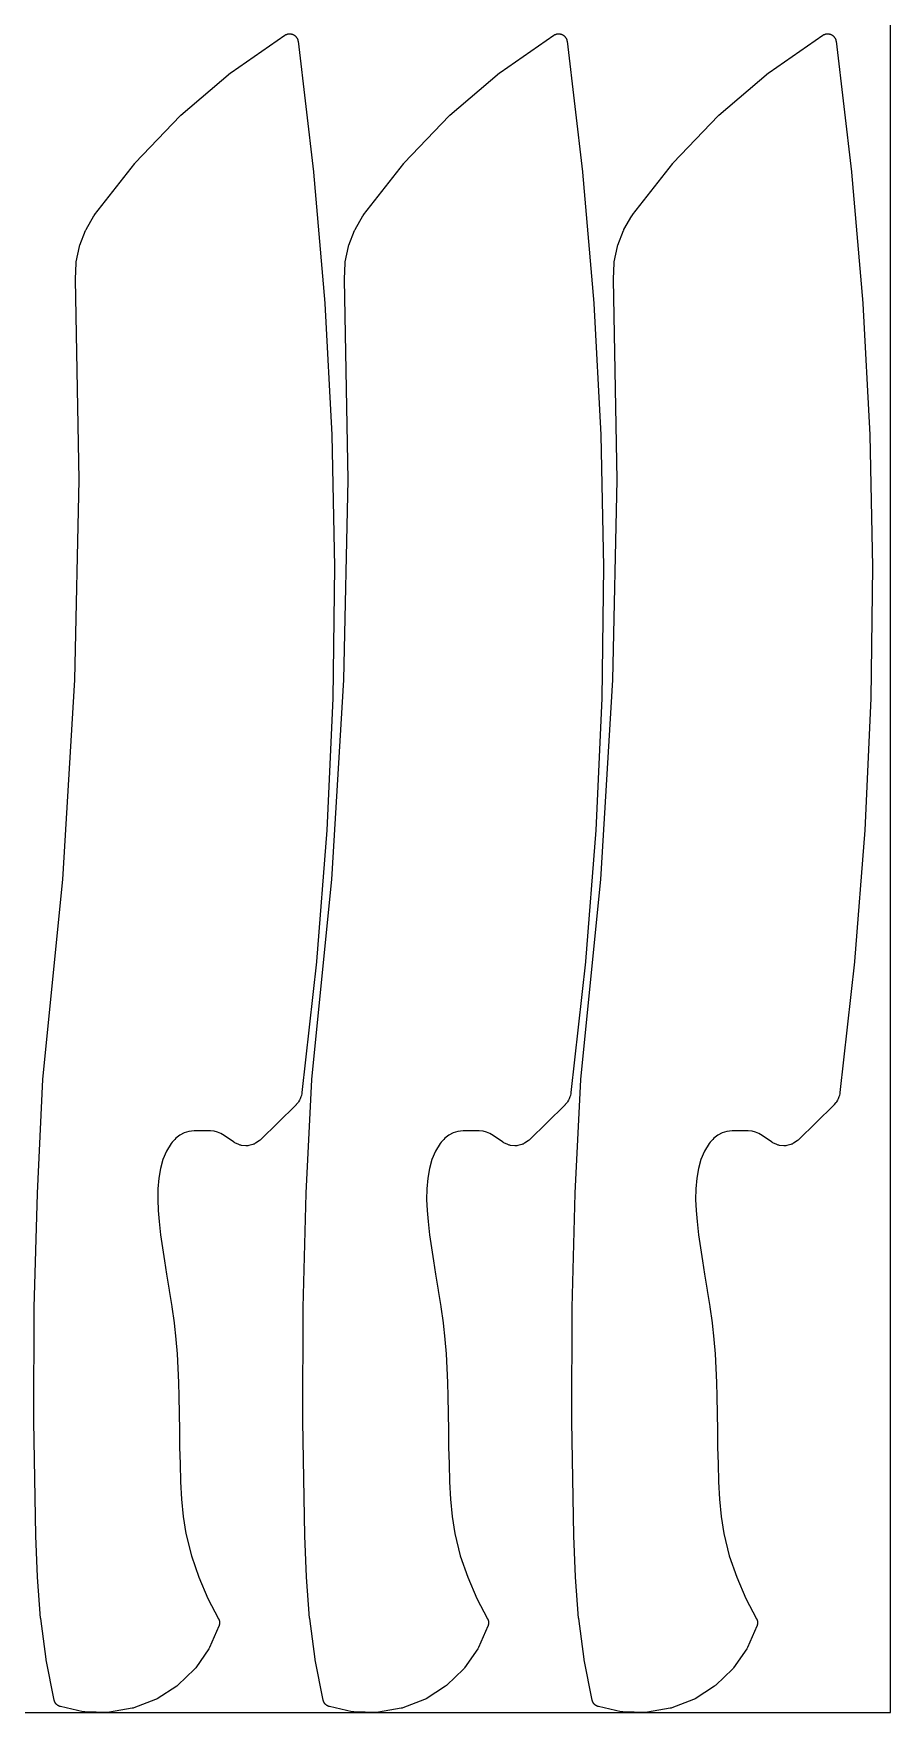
# Model space of a CAD drawing. Header units: metres. Extents: x 0 to 3000, y 0 to 1240.
# Drawn here: x 2796.1 to 3000, y 0 to 399.4 of the extents above; entities that cross this region are included whole.
import ezdxf

# ---------------------------------------------------------------- set-up
doc = ezdxf.new("R2010")
doc.units = ezdxf.units.M

msp = doc.modelspace()

# ---------------------------------------------------------------- linework, layer by layer
at = {"color": 7}
msp.add_lwpolyline([(0, 0), (3000, 0), (3000, 1240), (0, 1240), (0, 0)], close=True, dxfattribs=at)
at = {"color": 1}
for points in [[(2849.99, 136.12), (2849.97, 136.1), (2849.96, 136.09), (2849.89, 136.04), (2849.83, 136), (2848.96, 135.4), (2848.81, 135.31), (2848.65, 135.23), (2848.49, 135.16), (2848.33, 135.11), (2847.33, 134.86), (2847.11, 134.82), (2846.88, 134.8), (2846.65, 134.81), (2845.63, 134.9), (2845.46, 134.92), (2845.29, 134.96), (2845.12, 135.02), (2844.96, 135.08), (2844, 135.53), (2843.93, 135.57), (2843.87, 135.61), (2843.85, 135.62), (2843.83, 135.63), (2843.77, 135.67), (2843.7, 135.71), (2841.49, 137.29), (2840.7, 137.76), (2839.92, 138.08), (2839.1, 138.27), (2838.19, 138.34), (2834.32, 138.34), (2833.07, 138.22), (2831.98, 137.9), (2830.97, 137.37), (2830, 136.61), (2829.72, 136.33), (2829.4, 135.98), (2829.1, 135.63), (2828.86, 135.32), (2827.73, 133.5), (2826.9, 131.52), (2826.3, 129.37), (2825.92, 127.13), (2825.69, 124.56), (2825.66, 121.99), (2825.77, 119.39), (2826, 116.77), (2826.36, 113.65), (2826.79, 110.53), (2827.28, 107.4), (2827.8, 104.26), (2828.43, 100.42), (2828.43, 100.41), (2829.04, 96.56), (2829.04, 96.53), (2829.58, 92.68), (2829.59, 92.63), (2830.01, 88.76), (2830.02, 88.7), (2830.29, 85.34), (2830.29, 85.29), (2830.47, 81.93), (2830.47, 81.89), (2830.59, 78.52), (2830.59, 78.5), (2830.67, 75.13), (2830.67, 75.12), (2830.75, 71.11), (2830.75, 71.11), (2830.82, 67.11), (2830.89, 63.11), (2830.98, 59.11), (2831.1, 54.89), (2831.33, 50.71), (2831.73, 46.58), (2832.37, 42.54), (2833.67, 37.29), (2835.45, 32.15), (2837.63, 27.14), (2840.17, 22.24), (2840.18, 22.23), (2840.18, 22.23), (2840.22, 22.14), (2840.26, 22.06), (2840.26, 22.05), (2840.26, 22.05), (2840.29, 21.96), (2840.32, 21.87), (2840.32, 21.87), (2840.32, 21.86), (2840.34, 21.77), (2840.36, 21.68), (2840.37, 21.68), (2840.37, 21.67), (2840.38, 21.58), (2840.39, 21.49), (2840.39, 21.48), (2840.39, 21.48), (2840.39, 21.38), (2840.4, 21.29), (2840.4, 21.28), (2840.4, 21.28), (2840.39, 21.19), (2840.39, 21.09), (2840.38, 21.09), (2840.38, 21.08), (2840.37, 20.99), (2840.35, 20.9), (2840.35, 20.9), (2840.35, 20.89), (2840.33, 20.8), (2840.3, 20.71), (2840.3, 20.71), (2840.3, 20.7), (2840.27, 20.61), (2840.24, 20.53), (2840.23, 20.52), (2840.23, 20.52), (2838.02, 15.44), (2837.93, 15.27), (2837.83, 15.1), (2834.7, 10.6), (2834.58, 10.44), (2834.44, 10.3), (2830.49, 6.5), (2830.34, 6.37), (2830.18, 6.25), (2825.52, 3.27), (2825.35, 3.17), (2825.17, 3.09), (2820.01, 1.08), (2819.82, 1.02), (2819.63, 0.98), (2814.23, 0.03), (2814.04, 0.01), (2813.84, 0), (2808.36, 0.12), (2808.16, 0.14), (2807.97, 0.17), (2802.57, 1.38), (2802.5, 1.4), (2802.42, 1.41), (2802.4, 1.42), (2802.38, 1.43), (2802.31, 1.46), (2802.24, 1.48), (2802.22, 1.49), (2802.19, 1.5), (2802.13, 1.53), (2802.06, 1.56), (2802.04, 1.58), (2802.02, 1.59), (2801.96, 1.63), (2801.89, 1.66), (2801.87, 1.68), (2801.85, 1.69), (2801.79, 1.74), (2801.74, 1.78), (2801.72, 1.8), (2801.7, 1.81), (2801.64, 1.86), (2801.59, 1.91), (2801.57, 1.93), (2801.56, 1.95), (2801.51, 2), (2801.46, 2.06), (2801.44, 2.08), (2801.43, 2.1), (2801.38, 2.16), (2801.34, 2.22), (2801.33, 2.24), (2801.31, 2.26), (2801.28, 2.32), (2801.24, 2.38), (2801.23, 2.41), (2801.22, 2.43), (2801.19, 2.49), (2801.16, 2.56), (2801.15, 2.58), (2801.14, 2.61), (2801.11, 2.68), (2801.09, 2.75), (2801.08, 2.77), (2801.08, 2.79), (2801.06, 2.86), (2801.04, 2.94), (2799.12, 12.53), (2799.1, 12.67), (2797.83, 22.33), (2797.82, 22.43), (2797.06, 32.16), (2797.05, 32.24), (2796.65, 42.03), (2796.65, 42.06), (2796.65, 42.08), (2796.18, 69.18), (2796.18, 69.23), (2796.31, 96.33), (2796.31, 96.37), (2797.03, 123.46), (2797.03, 123.51), (2798.34, 150.58), (2798.34, 150.63), (2798.35, 150.68), (2803.09, 198.12), (2805.95, 245.65), (2806.95, 293.26), (2806.08, 340.92), (2806.08, 340.98), (2806.08, 341.05), (2806.24, 344.78), (2806.26, 344.95), (2806.28, 345.11), (2807.04, 348.74), (2807.08, 348.9), (2807.14, 349.06), (2808.47, 352.52), (2808.54, 352.67), (2808.61, 352.82), (2810.5, 356.05), (2810.52, 356.07), (2810.54, 356.1), (2810.58, 356.16), (2810.61, 356.21), (2810.63, 356.24), (2810.65, 356.26), (2820.2, 368.51), (2820.34, 368.67), (2831.05, 379.86), (2831.2, 380), (2842.99, 390.05), (2843.15, 390.17), (2855.94, 399), (2856.01, 399.05), (2856.09, 399.1), (2856.1, 399.1), (2856.1, 399.1), (2856.19, 399.15), (2856.27, 399.19), (2856.27, 399.19), (2856.28, 399.19), (2856.37, 399.22), (2856.45, 399.26), (2856.46, 399.26), (2856.46, 399.26), (2856.55, 399.28), (2856.64, 399.31), (2856.65, 399.31), (2856.65, 399.31), (2856.74, 399.33), (2856.84, 399.34), (2856.84, 399.34), (2856.85, 399.34), (2856.94, 399.35), (2857.03, 399.35), (2857.04, 399.35), (2857.04, 399.35), (2857.13, 399.35), (2857.23, 399.35), (2857.23, 399.35), (2857.24, 399.35), (2857.33, 399.34), (2857.42, 399.32), (2857.43, 399.32), (2857.43, 399.32), (2857.52, 399.3), (2857.61, 399.28), (2857.62, 399.28), (2857.62, 399.28), (2857.71, 399.25), (2857.8, 399.22), (2857.8, 399.22), (2857.81, 399.21), (2857.89, 399.18), (2857.98, 399.14), (2857.98, 399.14), (2857.99, 399.13), (2858.07, 399.09), (2858.15, 399.04), (2858.15, 399.04), (2858.16, 399.03), (2858.23, 398.98), (2858.31, 398.93), (2858.31, 398.92), (2858.32, 398.92), (2858.39, 398.86), (2858.46, 398.8), (2858.46, 398.79), (2858.46, 398.79), (2858.53, 398.72), (2858.59, 398.66), (2858.59, 398.65), (2858.6, 398.65), (2858.65, 398.57), (2858.71, 398.5), (2858.71, 398.5), (2858.72, 398.49), (2858.77, 398.41), (2858.82, 398.33), (2858.82, 398.33), (2858.82, 398.32), (2858.86, 398.24), (2858.9, 398.16), (2858.91, 398.15), (2858.91, 398.15), (2858.94, 398.06), (2858.97, 397.97), (2858.97, 397.97), (2858.98, 397.96), (2859, 397.88), (2859.03, 397.79), (2859.03, 397.78), (2859.03, 397.78), (2859.04, 397.68), (2859.06, 397.59), (2862.77, 366.48), (2862.77, 366.42), (2865.46, 335.23), (2865.46, 335.17), (2867.12, 303.93), (2867.12, 303.86), (2867.75, 272.59), (2867.75, 272.52), (2867.35, 241.25), (2867.35, 241.18), (2865.93, 209.93), (2865.92, 209.86), (2863.47, 178.66), (2863.46, 178.59), (2859.99, 147.46), (2859.99, 147.46), (2859.99, 147.45), (2859.97, 147.36), (2859.95, 147.26), (2859.95, 147.26), (2859.95, 147.26), (2859.85, 146.77), (2859.81, 146.61), (2859.75, 146.45), (2859.57, 145.99), (2859.5, 145.84), (2859.42, 145.69), (2859.16, 145.27), (2859.07, 145.13), (2858.97, 145), (2858.64, 144.62), (2858.58, 144.56), (2858.53, 144.5), (2850.1, 136.22), (2850.04, 136.17), (2849.99, 136.12)], [(2913.99, 136.12), (2913.97, 136.1), (2913.96, 136.09), (2913.89, 136.04), (2913.83, 136), (2912.96, 135.4), (2912.81, 135.31), (2912.65, 135.23), (2912.49, 135.16), (2912.33, 135.11), (2911.33, 134.86), (2911.11, 134.82), (2910.88, 134.8), (2910.65, 134.81), (2909.63, 134.9), (2909.46, 134.92), (2909.29, 134.96), (2909.12, 135.02), (2908.96, 135.08), (2908, 135.53), (2907.93, 135.57), (2907.87, 135.61), (2907.85, 135.62), (2907.83, 135.63), (2907.77, 135.67), (2907.7, 135.71), (2905.49, 137.29), (2904.7, 137.76), (2903.92, 138.08), (2903.1, 138.27), (2902.19, 138.34), (2898.32, 138.34), (2897.07, 138.22), (2895.98, 137.9), (2894.97, 137.37), (2894, 136.61), (2893.72, 136.33), (2893.4, 135.98), (2893.1, 135.63), (2892.86, 135.32), (2891.73, 133.5), (2890.9, 131.52), (2890.3, 129.37), (2889.92, 127.13), (2889.69, 124.56), (2889.66, 121.99), (2889.77, 119.39), (2890, 116.77), (2890.36, 113.65), (2890.79, 110.53), (2891.28, 107.4), (2891.8, 104.26), (2892.43, 100.42), (2892.43, 100.41), (2893.04, 96.56), (2893.04, 96.53), (2893.58, 92.68), (2893.59, 92.63), (2894.01, 88.76), (2894.02, 88.7), (2894.29, 85.34), (2894.29, 85.29), (2894.47, 81.93), (2894.47, 81.89), (2894.59, 78.52), (2894.59, 78.5), (2894.67, 75.13), (2894.67, 75.12), (2894.75, 71.11), (2894.75, 71.11), (2894.82, 67.11), (2894.89, 63.11), (2894.98, 59.11), (2895.1, 54.89), (2895.33, 50.71), (2895.73, 46.58), (2896.37, 42.54), (2897.67, 37.29), (2899.45, 32.15), (2901.63, 27.14), (2904.17, 22.24), (2904.18, 22.23), (2904.18, 22.23), (2904.22, 22.14), (2904.26, 22.06), (2904.26, 22.05), (2904.26, 22.05), (2904.29, 21.96), (2904.32, 21.87), (2904.32, 21.87), (2904.32, 21.86), (2904.34, 21.77), (2904.36, 21.68), (2904.37, 21.68), (2904.37, 21.67), (2904.38, 21.58), (2904.39, 21.49), (2904.39, 21.48), (2904.39, 21.48), (2904.39, 21.38), (2904.4, 21.29), (2904.4, 21.28), (2904.4, 21.28), (2904.39, 21.19), (2904.39, 21.09), (2904.38, 21.09), (2904.38, 21.08), (2904.37, 20.99), (2904.35, 20.9), (2904.35, 20.9), (2904.35, 20.89), (2904.33, 20.8), (2904.3, 20.71), (2904.3, 20.71), (2904.3, 20.7), (2904.27, 20.61), (2904.24, 20.53), (2904.23, 20.52), (2904.23, 20.52), (2902.02, 15.44), (2901.93, 15.27), (2901.83, 15.1), (2898.7, 10.6), (2898.58, 10.44), (2898.44, 10.3), (2894.49, 6.5), (2894.34, 6.37), (2894.18, 6.25), (2889.52, 3.27), (2889.35, 3.17), (2889.17, 3.09), (2884.01, 1.08), (2883.82, 1.02), (2883.63, 0.98), (2878.23, 0.03), (2878.04, 0.01), (2877.84, 0), (2872.36, 0.12), (2872.16, 0.14), (2871.97, 0.17), (2866.57, 1.38), (2866.5, 1.4), (2866.42, 1.41), (2866.4, 1.42), (2866.38, 1.43), (2866.31, 1.46), (2866.24, 1.48), (2866.22, 1.49), (2866.19, 1.5), (2866.13, 1.53), (2866.06, 1.56), (2866.04, 1.58), (2866.02, 1.59), (2865.96, 1.63), (2865.89, 1.66), (2865.87, 1.68), (2865.85, 1.69), (2865.79, 1.74), (2865.74, 1.78), (2865.72, 1.8), (2865.7, 1.81), (2865.64, 1.86), (2865.59, 1.91), (2865.57, 1.93), (2865.56, 1.95), (2865.51, 2), (2865.46, 2.06), (2865.44, 2.08), (2865.43, 2.1), (2865.38, 2.16), (2865.34, 2.22), (2865.33, 2.24), (2865.31, 2.26), (2865.28, 2.32), (2865.24, 2.38), (2865.23, 2.41), (2865.22, 2.43), (2865.19, 2.49), (2865.16, 2.56), (2865.15, 2.58), (2865.14, 2.61), (2865.11, 2.68), (2865.09, 2.75), (2865.08, 2.77), (2865.08, 2.79), (2865.06, 2.86), (2865.04, 2.94), (2863.12, 12.53), (2863.1, 12.67), (2861.83, 22.33), (2861.82, 22.43), (2861.06, 32.16), (2861.05, 32.24), (2860.65, 42.03), (2860.65, 42.06), (2860.65, 42.08), (2860.18, 69.18), (2860.18, 69.23), (2860.31, 96.33), (2860.31, 96.37), (2861.03, 123.46), (2861.03, 123.51), (2862.34, 150.58), (2862.34, 150.63), (2862.35, 150.68), (2867.09, 198.12), (2869.95, 245.65), (2870.95, 293.26), (2870.08, 340.92), (2870.08, 340.98), (2870.08, 341.05), (2870.24, 344.78), (2870.26, 344.95), (2870.28, 345.11), (2871.04, 348.74), (2871.08, 348.9), (2871.14, 349.06), (2872.47, 352.52), (2872.54, 352.67), (2872.61, 352.82), (2874.5, 356.05), (2874.52, 356.07), (2874.54, 356.1), (2874.58, 356.16), (2874.61, 356.21), (2874.63, 356.24), (2874.65, 356.26), (2884.2, 368.51), (2884.34, 368.67), (2895.05, 379.86), (2895.2, 380), (2906.99, 390.05), (2907.15, 390.17), (2919.94, 399), (2920.01, 399.05), (2920.09, 399.1), (2920.1, 399.1), (2920.1, 399.1), (2920.19, 399.15), (2920.27, 399.19), (2920.27, 399.19), (2920.28, 399.19), (2920.37, 399.22), (2920.45, 399.26), (2920.46, 399.26), (2920.46, 399.26), (2920.55, 399.28), (2920.64, 399.31), (2920.65, 399.31), (2920.65, 399.31), (2920.74, 399.33), (2920.84, 399.34), (2920.84, 399.34), (2920.85, 399.34), (2920.94, 399.35), (2921.03, 399.35), (2921.04, 399.35), (2921.04, 399.35), (2921.13, 399.35), (2921.23, 399.35), (2921.23, 399.35), (2921.24, 399.35), (2921.33, 399.34), (2921.42, 399.32), (2921.43, 399.32), (2921.43, 399.32), (2921.52, 399.3), (2921.61, 399.28), (2921.62, 399.28), (2921.62, 399.28), (2921.71, 399.25), (2921.8, 399.22), (2921.8, 399.22), (2921.81, 399.21), (2921.89, 399.18), (2921.98, 399.14), (2921.98, 399.14), (2921.99, 399.13), (2922.07, 399.09), (2922.15, 399.04), (2922.15, 399.04), (2922.16, 399.03), (2922.23, 398.98), (2922.31, 398.93), (2922.31, 398.92), (2922.32, 398.92), (2922.39, 398.86), (2922.46, 398.8), (2922.46, 398.79), (2922.46, 398.79), (2922.53, 398.72), (2922.59, 398.66), (2922.59, 398.65), (2922.6, 398.65), (2922.65, 398.57), (2922.71, 398.5), (2922.71, 398.5), (2922.72, 398.49), (2922.77, 398.41), (2922.82, 398.33), (2922.82, 398.33), (2922.82, 398.32), (2922.86, 398.24), (2922.9, 398.16), (2922.91, 398.15), (2922.91, 398.15), (2922.94, 398.06), (2922.97, 397.97), (2922.97, 397.97), (2922.98, 397.96), (2923, 397.88), (2923.03, 397.79), (2923.03, 397.78), (2923.03, 397.78), (2923.04, 397.68), (2923.06, 397.59), (2926.77, 366.48), (2926.77, 366.42), (2929.46, 335.23), (2929.46, 335.17), (2931.12, 303.93), (2931.12, 303.86), (2931.75, 272.59), (2931.75, 272.52), (2931.35, 241.25), (2931.35, 241.18), (2929.93, 209.93), (2929.92, 209.86), (2927.47, 178.66), (2927.46, 178.59), (2923.99, 147.46), (2923.99, 147.46), (2923.99, 147.45), (2923.97, 147.36), (2923.95, 147.26), (2923.95, 147.26), (2923.95, 147.26), (2923.85, 146.77), (2923.81, 146.61), (2923.75, 146.45), (2923.57, 145.99), (2923.5, 145.84), (2923.42, 145.69), (2923.16, 145.27), (2923.07, 145.13), (2922.97, 145), (2922.64, 144.62), (2922.58, 144.56), (2922.53, 144.5), (2914.1, 136.22), (2914.04, 136.17), (2913.99, 136.12)], [(2977.99, 136.12), (2977.97, 136.1), (2977.96, 136.09), (2977.89, 136.04), (2977.83, 136), (2976.96, 135.4), (2976.81, 135.31), (2976.65, 135.23), (2976.49, 135.16), (2976.33, 135.11), (2975.33, 134.86), (2975.11, 134.82), (2974.88, 134.8), (2974.65, 134.81), (2973.63, 134.9), (2973.46, 134.92), (2973.29, 134.96), (2973.12, 135.02), (2972.96, 135.08), (2972, 135.53), (2971.93, 135.57), (2971.87, 135.61), (2971.85, 135.62), (2971.83, 135.63), (2971.77, 135.67), (2971.7, 135.71), (2969.49, 137.29), (2968.7, 137.76), (2967.92, 138.08), (2967.1, 138.27), (2966.19, 138.34), (2962.32, 138.34), (2961.07, 138.22), (2959.98, 137.9), (2958.97, 137.37), (2958, 136.61), (2957.72, 136.33), (2957.4, 135.98), (2957.1, 135.63), (2956.86, 135.32), (2955.73, 133.5), (2954.9, 131.52), (2954.3, 129.37), (2953.92, 127.13), (2953.69, 124.56), (2953.66, 121.99), (2953.77, 119.39), (2954, 116.77), (2954.36, 113.65), (2954.79, 110.53), (2955.28, 107.4), (2955.8, 104.26), (2956.43, 100.42), (2956.43, 100.41), (2957.04, 96.56), (2957.04, 96.53), (2957.58, 92.68), (2957.59, 92.63), (2958.01, 88.76), (2958.02, 88.7), (2958.29, 85.34), (2958.29, 85.29), (2958.47, 81.93), (2958.47, 81.89), (2958.59, 78.52), (2958.59, 78.5), (2958.67, 75.13), (2958.67, 75.12), (2958.75, 71.11), (2958.75, 71.11), (2958.82, 67.11), (2958.89, 63.11), (2958.98, 59.11), (2959.1, 54.89), (2959.33, 50.71), (2959.73, 46.58), (2960.37, 42.54), (2961.67, 37.29), (2963.45, 32.15), (2965.63, 27.14), (2968.17, 22.24), (2968.18, 22.23), (2968.18, 22.23), (2968.22, 22.14), (2968.26, 22.06), (2968.26, 22.05), (2968.26, 22.05), (2968.29, 21.96), (2968.32, 21.87), (2968.32, 21.87), (2968.32, 21.86), (2968.34, 21.77), (2968.36, 21.68), (2968.37, 21.68), (2968.37, 21.67), (2968.38, 21.58), (2968.39, 21.49), (2968.39, 21.48), (2968.39, 21.48), (2968.39, 21.38), (2968.4, 21.29), (2968.4, 21.28), (2968.4, 21.28), (2968.39, 21.19), (2968.39, 21.09), (2968.38, 21.09), (2968.38, 21.08), (2968.37, 20.99), (2968.35, 20.9), (2968.35, 20.9), (2968.35, 20.89), (2968.33, 20.8), (2968.3, 20.71), (2968.3, 20.71), (2968.3, 20.7), (2968.27, 20.61), (2968.24, 20.53), (2968.23, 20.52), (2968.23, 20.52), (2966.02, 15.44), (2965.93, 15.27), (2965.83, 15.1), (2962.7, 10.6), (2962.58, 10.44), (2962.44, 10.3), (2958.49, 6.5), (2958.34, 6.37), (2958.18, 6.25), (2953.52, 3.27), (2953.35, 3.17), (2953.17, 3.09), (2948.01, 1.08), (2947.82, 1.02), (2947.63, 0.98), (2942.23, 0.03), (2942.04, 0.01), (2941.84, 0), (2936.36, 0.12), (2936.16, 0.14), (2935.97, 0.17), (2930.57, 1.38), (2930.5, 1.4), (2930.42, 1.41), (2930.4, 1.42), (2930.38, 1.43), (2930.31, 1.46), (2930.24, 1.48), (2930.22, 1.49), (2930.19, 1.5), (2930.13, 1.53), (2930.06, 1.56), (2930.04, 1.58), (2930.02, 1.59), (2929.96, 1.63), (2929.89, 1.66), (2929.87, 1.68), (2929.85, 1.69), (2929.79, 1.74), (2929.74, 1.78), (2929.72, 1.8), (2929.7, 1.81), (2929.64, 1.86), (2929.59, 1.91), (2929.57, 1.93), (2929.56, 1.95), (2929.51, 2), (2929.46, 2.06), (2929.44, 2.08), (2929.43, 2.1), (2929.38, 2.16), (2929.34, 2.22), (2929.33, 2.24), (2929.31, 2.26), (2929.28, 2.32), (2929.24, 2.38), (2929.23, 2.41), (2929.22, 2.43), (2929.19, 2.49), (2929.16, 2.56), (2929.15, 2.58), (2929.14, 2.61), (2929.11, 2.68), (2929.09, 2.75), (2929.08, 2.77), (2929.08, 2.79), (2929.06, 2.86), (2929.04, 2.94), (2927.12, 12.53), (2927.1, 12.67), (2925.83, 22.33), (2925.82, 22.43), (2925.06, 32.16), (2925.05, 32.24), (2924.65, 42.03), (2924.65, 42.06), (2924.65, 42.08), (2924.18, 69.18), (2924.18, 69.23), (2924.31, 96.33), (2924.31, 96.37), (2925.03, 123.46), (2925.03, 123.51), (2926.34, 150.58), (2926.34, 150.63), (2926.35, 150.68), (2931.09, 198.12), (2933.95, 245.65), (2934.95, 293.26), (2934.08, 340.92), (2934.08, 340.98), (2934.08, 341.05), (2934.24, 344.78), (2934.26, 344.95), (2934.28, 345.11), (2935.04, 348.74), (2935.08, 348.9), (2935.14, 349.06), (2936.47, 352.52), (2936.54, 352.67), (2936.61, 352.82), (2938.5, 356.05), (2938.52, 356.07), (2938.54, 356.1), (2938.58, 356.16), (2938.61, 356.21), (2938.63, 356.24), (2938.65, 356.26), (2948.2, 368.51), (2948.34, 368.67), (2959.05, 379.86), (2959.2, 380), (2970.99, 390.05), (2971.15, 390.17), (2983.94, 399), (2984.01, 399.05), (2984.09, 399.1), (2984.1, 399.1), (2984.1, 399.1), (2984.19, 399.15), (2984.27, 399.19), (2984.27, 399.19), (2984.28, 399.19), (2984.37, 399.22), (2984.45, 399.26), (2984.46, 399.26), (2984.46, 399.26), (2984.55, 399.28), (2984.64, 399.31), (2984.65, 399.31), (2984.65, 399.31), (2984.74, 399.33), (2984.84, 399.34), (2984.84, 399.34), (2984.85, 399.34), (2984.94, 399.35), (2985.03, 399.35), (2985.04, 399.35), (2985.04, 399.35), (2985.13, 399.35), (2985.23, 399.35), (2985.23, 399.35), (2985.24, 399.35), (2985.33, 399.34), (2985.42, 399.32), (2985.43, 399.32), (2985.43, 399.32), (2985.52, 399.3), (2985.61, 399.28), (2985.62, 399.28), (2985.62, 399.28), (2985.71, 399.25), (2985.8, 399.22), (2985.8, 399.22), (2985.81, 399.21), (2985.89, 399.18), (2985.98, 399.14), (2985.98, 399.14), (2985.99, 399.13), (2986.07, 399.09), (2986.15, 399.04), (2986.15, 399.04), (2986.16, 399.03), (2986.23, 398.98), (2986.31, 398.93), (2986.31, 398.92), (2986.32, 398.92), (2986.39, 398.86), (2986.46, 398.8), (2986.46, 398.79), (2986.46, 398.79), (2986.53, 398.72), (2986.59, 398.66), (2986.59, 398.65), (2986.6, 398.65), (2986.65, 398.57), (2986.71, 398.5), (2986.71, 398.5), (2986.72, 398.49), (2986.77, 398.41), (2986.82, 398.33), (2986.82, 398.33), (2986.82, 398.32), (2986.86, 398.24), (2986.9, 398.16), (2986.91, 398.15), (2986.91, 398.15), (2986.94, 398.06), (2986.97, 397.97), (2986.97, 397.97), (2986.98, 397.96), (2987, 397.88), (2987.03, 397.79), (2987.03, 397.78), (2987.03, 397.78), (2987.04, 397.68), (2987.06, 397.59), (2990.77, 366.48), (2990.77, 366.42), (2993.46, 335.23), (2993.46, 335.17), (2995.12, 303.93), (2995.12, 303.86), (2995.75, 272.59), (2995.75, 272.52), (2995.35, 241.25), (2995.35, 241.18), (2993.93, 209.93), (2993.92, 209.86), (2991.47, 178.66), (2991.46, 178.59), (2987.99, 147.46), (2987.99, 147.46), (2987.99, 147.45), (2987.97, 147.36), (2987.95, 147.26), (2987.95, 147.26), (2987.95, 147.26), (2987.85, 146.77), (2987.81, 146.61), (2987.75, 146.45), (2987.57, 145.99), (2987.5, 145.84), (2987.42, 145.69), (2987.16, 145.27), (2987.07, 145.13), (2986.97, 145), (2986.64, 144.62), (2986.58, 144.56), (2986.53, 144.5), (2978.1, 136.22), (2978.04, 136.17), (2977.99, 136.12)]]:
    msp.add_lwpolyline(points, close=True, dxfattribs=at)

doc.saveas('drawing.dxf')
